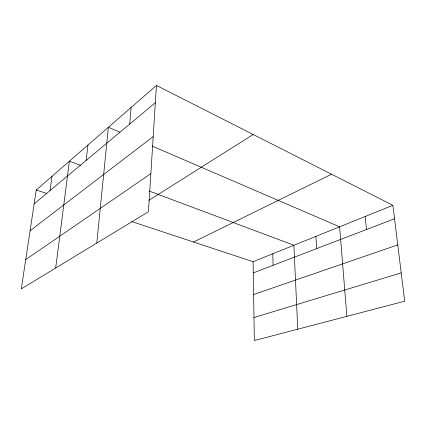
<?xml version="1.0" encoding="UTF-8"?>
<svg xmlns="http://www.w3.org/2000/svg" width="426" height="426" viewBox="0 0 426 426"><rect width="100%" height="100%" fill="white"/><g stroke="black" fill="none" stroke-linecap="round" stroke-linejoin="round"><path stroke-width="0.64" d="M156.438 85.445L148.445 211.717L21.3 288.876L36.242 190.012L156.438 85.445L392.889 205.311L404.7 301.214L254.343 340.555L253.103 261.713L392.889 205.311M129.717 124.088L131.096 107.49M96.782 243.07L108.39 127.246L119.914 132.209M86.159 160.442L87.932 145.042M55.689 268.007L69.401 161.166L80.583 165.352M50.039 190.582L52.052 176.257M34.149 203.841L155.346 102.698M30.086 230.732L153.2 136.618M25.72 259.62L150.857 173.627M148.791 200.406L253.198 134.494M193.532 242.016L331.556 174.218M253.278 272.912L394.545 218.762M253.619 294.52L397.762 244.881M253.981 317.508L401.212 272.89M36.242 190.012L46.876 193.532M131.554 221.525L253.103 261.713M149.036 190.997L293.887 245.254L297.758 329.197M152.039 146.043L339.607 226.808L346.876 316.342M365.188 216.488L366.509 229.507M315.911 236.371L316.678 248.608M272.778 253.774L273.125 265.302"/></g></svg>
